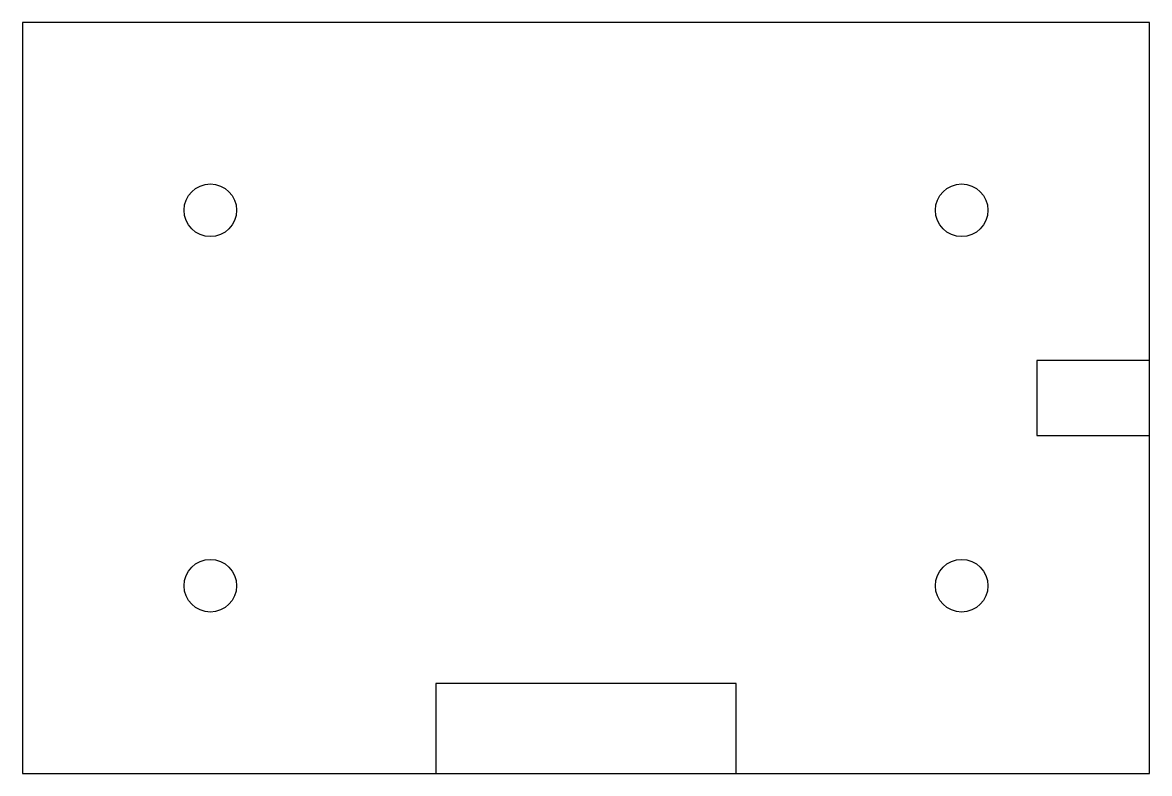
# Model space of a CAD drawing. Header units: metres. Extents: x 0 to 15000, y 0 to 10000.
import ezdxf

# ---------------------------------------------------------------- set-up
doc = ezdxf.new("R2010")
doc.units = ezdxf.units.M

msp = doc.modelspace()

# ---------------------------------------------------------------- linework, layer by layer
for points in [[(0, 0), (15000, 0), (15000, 10000), (0, 10000), (0, 0)], [(13500, 4500), (15000, 4500), (15000, 5500), (13500, 5500), (13500, 4500)], [(5500, 0), (9500, 0), (9500, 1200), (5500, 1200), (5500, 0)]]:
    msp.add_lwpolyline(points, close=True)
for centre in [(2500, 7500), (12500, 7500), (2500, 2500), (12500, 2500)]:
    msp.add_circle(centre, 350)

doc.saveas('drawing.dxf')
